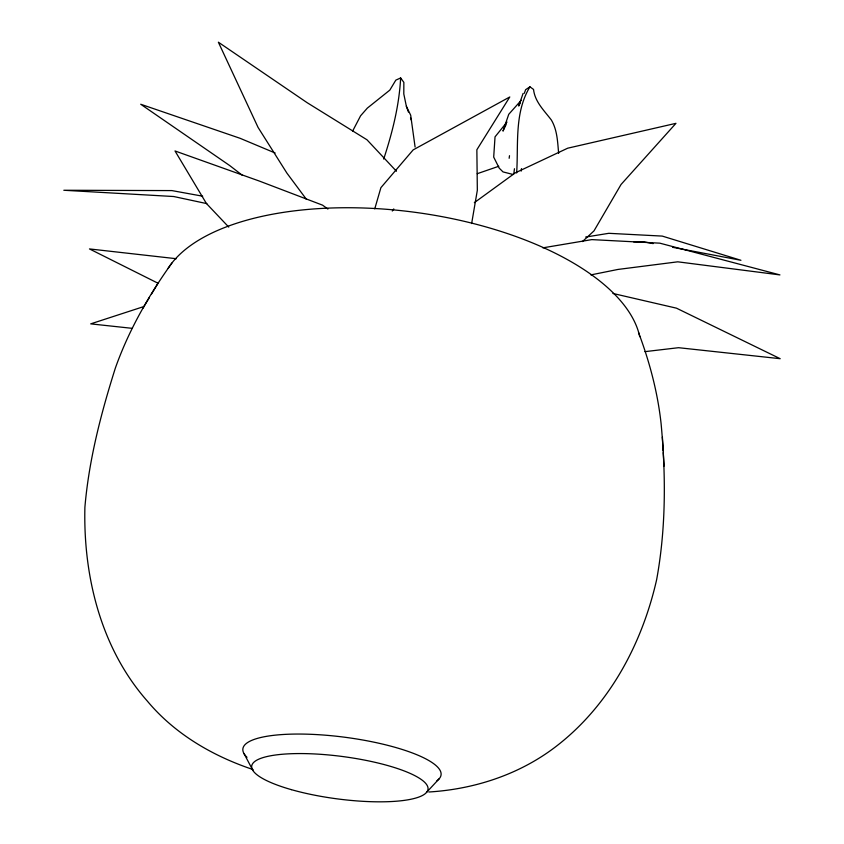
<?xml version="1.0" encoding="UTF-8"?>
<svg xmlns="http://www.w3.org/2000/svg" width="844" height="844" viewBox="0 0 844 844"><rect width="100%" height="100%" fill="white"/><g stroke="black" fill="none" stroke-linecap="round" stroke-linejoin="round"><path stroke-width="1.27" d="M415.09 147.014L410.68 115.185L406.375 106.333L403.801 93.969L403.854 82.364L400.636 77.954L395.825 80.138L389.822 90.118L367.34 108.106L360.588 115.797L352.539 131.263M516.655 172.978C518.511 144.218 514.218 112.569 529.948 86.826L533.545 89.443C534.843 101.755 544.211 110.606 551.332 119.975C557.304 129.976 557.61 142.014 558.633 153.334M400.636 77.954C399.201 105.648 392.312 132.772 383.703 159.052M521.181 171.11L521.508 168.61M513.806 173.727L514.471 168.726M509.154 158.292L509.502 155.686M471.638 223.554L477.335 190.248L476.86 149.757L509.787 96.965L413.159 149.894L380.897 187.674L374.747 208.879M523.101 93.42L518.691 106.027L520.389 102.683M524.303 93.304L525.622 89.686L529.948 86.826M506.189 124.406L502.992 131.094L508.753 114.288L521.265 100.267M171.912 263.022C148.66 295.411 128.678 330.458 115.343 368.121C101.016 413.402 88.905 459.906 84.896 507.297C83.208 576.304 100.921 648.54 147.383 701.142C174.792 734.006 212.751 756.066 252.978 769.528M142.868 308.324L149.451 297.426M151.445 294.102L157.955 283.32M392.281 211.032L393.789 208.922M507.001 122.053L495.027 136.865L493.698 157.1L499.237 168.156L503.024 171.912L513.141 174.486M426.463 792.463L439.228 778.717M582.434 241.584L593.976 230.908L621.057 184.477L675.949 123.34L567.696 148.196L515.294 172.862L474.339 202.665M498.741 166.289L477.261 173.685M144.229 306.435L90.698 323.864L132.36 328.358M590.874 274.901L617.987 269.436L677.753 261.819L779.94 274.912L659.829 243.167L591.802 239.612L542.882 247.841M585.673 237.058L608.798 233.313L662.245 236.088L740.937 260.29L672.531 247.292M428.847 791.999C474.697 789.214 520.02 774.338 556.576 746.043C609.305 705.299 642.041 643.983 656.621 579.754C666.043 528.407 665.905 475.594 661.105 423.709C657.708 392.449 649.595 361.876 638.518 332.483M644.985 351.642L678.555 347.696L780.183 358.7L676.455 308.166L612.934 293.469M633.612 241.838L642.843 241.648L653.172 243.61M176.333 258.718L89.464 248.927L158.45 283.447M202.687 196.198L171.881 190.586L63.817 190.259L173.737 196.525L206.854 203.626M275.155 153.007L240.118 138.31L140.716 104.245L229.695 165.551L242.059 175.088M327.883 209.048L322.608 205.176L259.403 181.08L175.014 150.96L206.39 203.467L228.745 227.089M396.448 171.248L366.971 139.777L307.132 102.683L218.374 42.2L258.064 127.412L286.918 173.125L306.414 199.321M244.127 753.797L252.82 770.277M406.375 106.333L408.433 112.062M410.5 117.78L411.323 120.07M662.382 437.118L663.194 450.696M663.257 452.637L664.059 466.12M168.188 268.223A242.576 111.661 7.6 0 1 420.966 213.142A242.576 111.661 7.6 0 1 639.731 336.651M246.997 757.3A99.951 24.771 7.5 0 1 342.147 736.907A99.951 24.771 7.5 0 1 436.886 780.784M291.328 789.636A88.873 21.332 7.5 0 0 427.897 789.857A88.873 21.332 7.5 0 0 300.453 753.565A88.873 21.332 7.5 0 0 291.328 789.636"/></g></svg>
